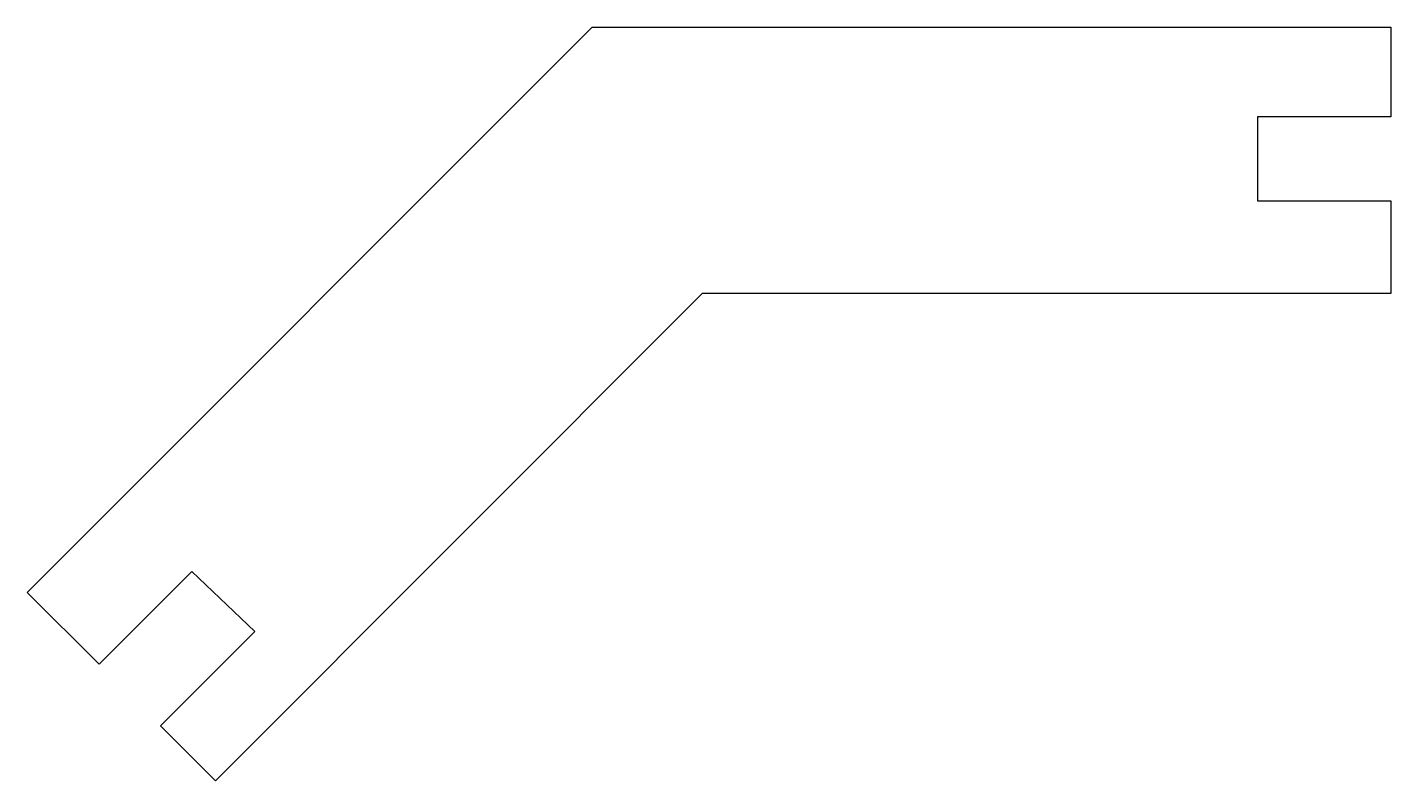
# Model space of a CAD drawing. Header units: inches. Extents: x -11.59 to -9.03, y -2.68 to -1.27.
import ezdxf

# ---------------------------------------------------------------- set-up
doc = ezdxf.new("R2010")
doc.units = ezdxf.units.IN
doc.layers.get('0').update_dxf_attribs({"linetype": 'CONTINUOUS'})

msp = doc.modelspace()

# ---------------------------------------------------------------- linework, layer by layer
msp.add_lwpolyline([(-11.1642, -2.402), (-11.2822, -2.2892), (-11.4564, -2.4634), (-11.5915, -2.3284), (-10.5308, -1.2677), (-9.0308, -1.2677), (-9.0308, -1.4358), (-9.2808, -1.4358), (-9.2808, -1.5933), (-9.0308, -1.5933), (-9.0308, -1.7677), (-10.3237, -1.7677), (-11.2379, -2.6819), (-11.341, -2.5788)], close=True)

doc.saveas('drawing.dxf')
